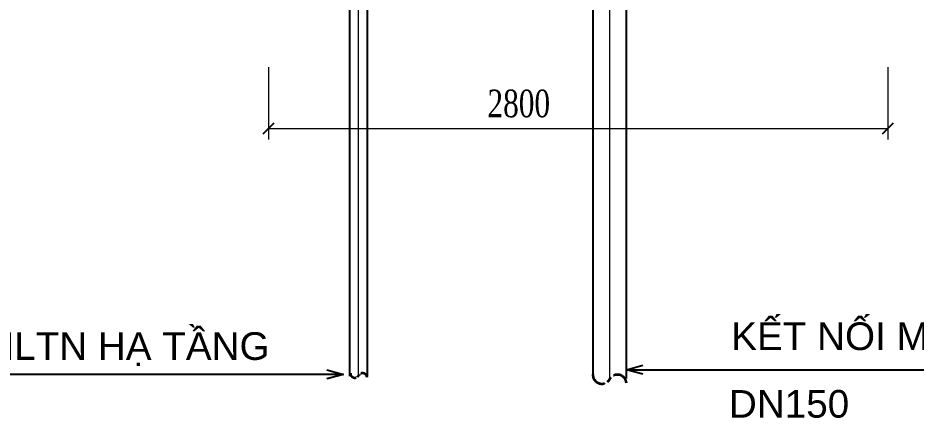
# Model space of a CAD drawing. Header units: millimetres. Extents: x -294625 to 2136527, y -251383 to 128331.
# Drawn here: x 1132728 to 1136788, y -219497 to -217687 of the extents above; entities that cross this region are included whole.
import ezdxf

# ---------------------------------------------------------------- set-up
doc = ezdxf.new("R2010")
doc.units = ezdxf.units.MM
doc.linetypes.add('CONTINOUS', pattern=[0])
doc.linetypes.add('PHANTOM2', pattern=[1.25, 0.625, -0.125, 0.125, -0.125, 0.125, -0.125])
doc.layers.get('Defpoints').update_dxf_attribs({"lineweight": 0})
for name, color, linetype, lineweight in [('0-2', 253, 'Continuous', 18), ('00-N-TEXT', 7, 'CONTINOUS', 9), ('ICE-BP', 4, 'Continuous', 25), ('N1.4-TP', 4, 'PHANTOM2', 35), ('N3-NOTE', 11, 'Continuous', 13)]:
    doc.layers.add(name, color=color, linetype=linetype, lineweight=lineweight)
doc.styles.add('P-ARIAL', font='arial.ttf', dxfattribs={"height": 3})
doc.styles.add('P-VNTIMEH', font='vntimeh.shx', dxfattribs={"width": 0.75, "height": 300})
doc.dimstyles.new('DimLine', dxfattribs={"dimtxt": 200, "dimasz": 50, "dimexe": 50, "dimexo": 0, "dimgap": 50, "dimtad": 1, "dimdec": 0, "dimzin": 9, "dimdsep": 46, "dimtxsty": 'P-VNTIMEH', "dimblk": 'ARCHTICK', "dimcen": 0, "dimdle": 1, "dimclrd": 256, "dimclre": 256, "dimclrt": 256, "dimadec": 0, "dimazin": 0, "dimtfac": 1, "dimtdec": 0, "dimtix": 1, "dimtmove": 1, "dimatfit": 3, "dimfxl": 500, "dimtfill": 1, "dimtolj": 1, "dimtzin": 0, "dimlwd": -1, "dimlwe": -1, "dimarcsym": 0})
doc.dimstyles.new('N-NOTE', dxfattribs={"dimtxt": 200, "dimasz": 30, "dimexe": 50, "dimexo": 50, "dimgap": 100, "dimtad": 1, "dimdec": 0, "dimdsep": 46, "dimtxsty": 'P-VNTIMEH', "dimblk": 'OPEN30', "dimcen": 0, "dimse1": 1, "dimse2": 1, "dimclrd": 256, "dimclre": 7, "dimclrt": 256, "dimadec": 0, "dimazin": 0, "dimtfac": 1, "dimtdec": 0, "dimtix": 1, "dimtmove": 2, "dimatfit": 3, "dimldrblk": 'OPEN30', "dimfxl": 1, "dimtolj": 1, "dimtzin": 0, "dimarcsym": 0})

# ---------------------------------------------------------------- blocks, each defined once
blk = doc.blocks.new('_ArchTick')
at = {"color": 0, "linetype": 'ByBlock', "const_width": 0.15}
blk.add_lwpolyline([(-0.5, -0.5), (0.5, 0.5)], dxfattribs=at)
blk = doc.blocks.new('*D133')
at = {"layer": 'Defpoints', "color": 0, "transparency": 16777216}
for p in [(1133860.9, -217909.2), (1136660.5, -217909.2), (1136660.5, -218187.1)]:
    blk.add_point(p, dxfattribs=at)
at = {"layer": 'N3-NOTE', "transparency": 16777216}
for p, q in [((1133860.9, -217909.2), (1133860.9, -218237.1)), ((1136660.5, -217909.2), (1136660.5, -218237.1)), ((1133859.9, -218187.1), (1136661.5, -218187.1))]:
    blk.add_line(p, q, dxfattribs=at)
at = {"layer": 'N3-NOTE', "transparency": 16777216, "xscale": 50, "yscale": 50, "zscale": 50, "rotation": 180}
blk.add_blockref('_ArchTick', (1133860.9, -218187.1), dxfattribs=at)
at = {"layer": 'N3-NOTE', "transparency": 16777216, "xscale": 50, "yscale": 50, "zscale": 50}
blk.add_blockref('_ArchTick', (1136660.5, -218187.1), dxfattribs=at)
at = {"layer": 'N3-NOTE', "transparency": 16777216, "insert": (1134992.4, -218074.6), "char_height": 125, "attachment_point": 5, "style": 'P-VNTIMEH', "bg_fill": 3, "box_fill_scale": 1.1, "bg_fill_color": 256, "bg_fill_true_color": 13158600, "bg_fill_transparency": 0}
blk.add_mtext('\\A1;2800', dxfattribs=at)
blk = doc.blocks.new('N-MCONG1')
at = {"ltscale": 500}
for centre, start, end in [((75, 144), 95.3589, 240.0076), ((-87, -137), 267.4903, 60.0076)]:
    blk.add_arc(centre, 163, start, end, dxfattribs=at)
blk = doc.blocks.new('_Open30')
at = {"color": 0, "linetype": 'ByBlock', "lineweight": -2}
for p, q in [((-1, 0.268), (0, 0)), ((0, 0), (-1, -0.268)), ((0, 0), (-1, 0))]:
    blk.add_line(p, q, dxfattribs=at)

msp = doc.modelspace()

# ---------------------------------------------------------------- linework, layer by layer
at = {"layer": '0-2'}
msp.add_line((1135403.9, -219319, 13.3), (1135403.9, -217181.8, -6.1), dxfattribs=at)
at = {"layer": 'ICE-BP', "ltscale": 1000}
for p, q in [((1135328.9, -219319, 13.3), (1135328.9, -217181.8, -6.1)), ((1135478.9, -219319, 13.3), (1135478.9, -217181.8, -6.1))]:
    msp.add_line(p, q, dxfattribs=at)

# ---------------------------------------------------------------- block references
at = {"layer": 'N1.4-TP', "ltscale": 1000, "rotation": 270}
for p, xscale, yscale, zscale in [((1134268.5, -219305.4, 30.3), 0.125, 0.125, 0.125), ((1135402.3, -219323, 13.3), 0.25, 0.25, 0.25)]:
    msp.add_blockref('N-MCONG1', p, dxfattribs=dict(at, xscale=xscale, yscale=yscale, zscale=zscale))

# ---------------------------------------------------------------- texts
at = {"layer": '00-N-TEXT', "color": 2, "style": 'P-ARIAL'}
for s, p in [('KẾT NỐI MLTN HẠ TẦNG', (1135952.9, -219189.4)), ('KẾT NỐI MLTN HẠ TẦNG', (1131819, -219234.1)), ('DN150', (1135942.5, -219495.5))]:
    msp.add_text(s, height=125, dxfattribs=at).set_placement(p)

# ---------------------------------------------------------------- leaders
at = {"layer": 'N3-NOTE'}
for points in [[(1135478.9, -219278.4, 13.3), (1138067, -219278.4, 13.3)], [(1134199.8, -219299.8), (1131810.3, -219299.8)]]:
    msp.add_leader(points, dimstyle='N-NOTE', override={"dimasz": 75, "dimtad": 0}, dxfattribs=at)

# ---------------------------------------------------------------- next in the draw order: dimensions: what is measured, and where the dimension line sits
dim = msp.add_linear_dim(base=(1136660.5, -218187.1), p1=(1133860.9, -217909.2), p2=(1136660.5, -217909.2), dimstyle='DimLine', dxfattribs=at)
dim.commit()
dim.dimension.update_dxf_attribs({"geometry": '*D133', "text_midpoint": (1134992.4, -218187.1), "dimtype": 160})

# ---------------------------------------------------------------- next in the draw order: linework, layer by layer
at = {"layer": '0-2'}
msp.add_line((1134268.5, -219308.5, 30.3), (1134268.5, -217153.2, 19.9), dxfattribs=at)
at = {"layer": 'ICE-BP', "ltscale": 1000}
for p, q in [((1134228.5, -219308.5, 30.3), (1134228.5, -217153.2, 19.9)), ((1134308.5, -219308.5, 30.3), (1134308.5, -217153.2, 19.9))]:
    msp.add_line(p, q, dxfattribs=at)

doc.saveas('drawing.dxf')
